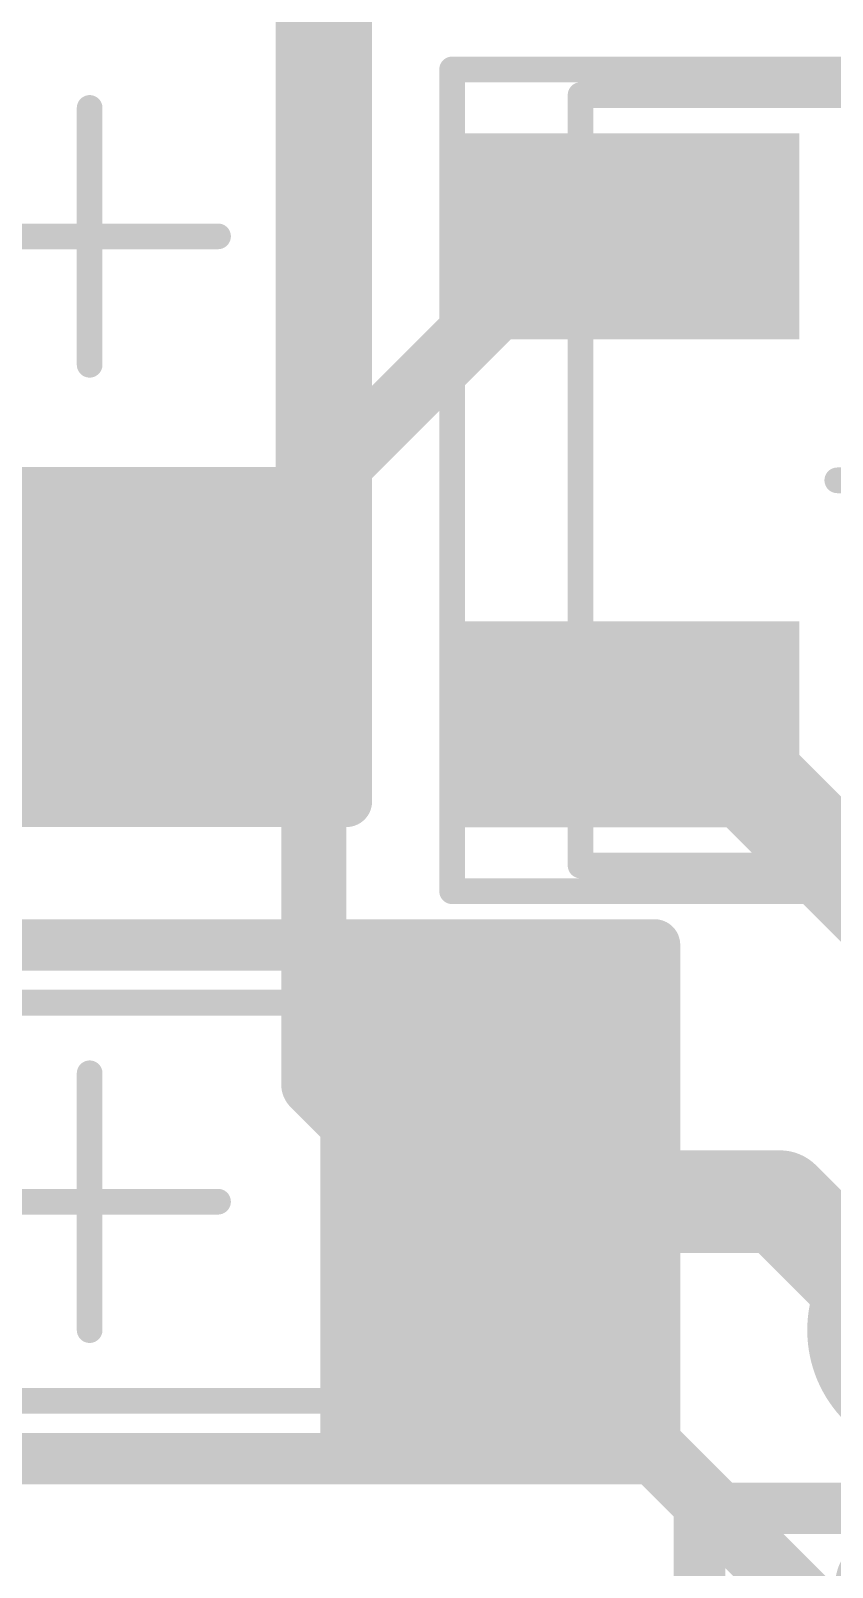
# Model space of a CAD drawing. Header units: inches. Extents: x 0 to 220, y 0 to 115.
# Drawn here: x 125.27 to 128.39, y 51.58 to 57.56 of the extents above; entities that cross this region are included whole.
import ezdxf

# ---------------------------------------------------------------- set-up
doc = ezdxf.new("R2010")
doc.units = ezdxf.units.IN
for name, color, linetype in [('Bottom Layer- Bottom', 5, 'Continuous'), ('Bottom Solder- Bot Mask', 6, 'Continuous'), ('Mechanical 1- Top Assy', 6, 'Continuous'), ('Mechanical 13', 56, 'Continuous'), ('Mechanical 15', 56, 'Continuous'), ('Top 3D Body', 56, 'Continuous'), ('Top Assembly', 56, 'Continuous'), ('Top Component Center', 56, 'Continuous'), ('Top Courtyard', 56, 'Continuous'), ('Top Layer- Top', 1, 'Continuous'), ('Top Overlay- Top Silk', 2, 'Continuous'), ('Top Paste- Top Paste', 8, 'Continuous'), ('Top Solder- Top Mask', 216, 'Continuous')]:
    doc.layers.add(name, color=color, linetype=linetype)

# ---------------------------------------------------------------- blocks, each defined once
blk = doc.blocks.new('CAP__1206_22')
at = {"layer": 'Top Layer- Top'}
for points in [[(-1.99999727, -0.8000022099999999), (-1.99999727, 0.79999713), (-0.99999673, 0.79999713), (-0.99999673, -0.8000022099999999)], [(0.99999673, -0.79999713), (0.99999673, 0.8000022099999999), (1.99999727, 0.8000022099999999), (1.99999727, -0.79999713)]]:
    blk.add_hatch(color=7, dxfattribs=at).paths.add_polyline_path(points)
at = {"layer": 'Top Paste- Top Paste'}
for points in [[(-1.99999727, -0.8000022099999999), (-1.99999727, 0.79999713), (-0.99999673, 0.79999713), (-0.99999673, -0.8000022099999999)], [(0.99999673, -0.79999713), (0.99999673, 0.8000022099999999), (1.99999727, 0.8000022099999999), (1.99999727, -0.79999713)]]:
    blk.add_hatch(color=7, dxfattribs=at).paths.add_polyline_path(points)
at = {"layer": 'Top Solder- Top Mask'}
for points in [[(-2.10159727, -0.9016022099999998), (-2.10159727, 0.9015971299999999), (-0.8983967299999999, 0.9015971299999999), (-0.8983967299999999, -0.9016022099999998)], [(0.8983967299999999, -0.9015971299999999), (0.8983967299999999, 0.9016022099999998), (2.10159727, 0.9016022099999998), (2.10159727, -0.9015971299999999)]]:
    blk.add_hatch(color=7, dxfattribs=at).paths.add_polyline_path(points)
at = {"layer": 'Mechanical 13'}
for points in [[(-1.59999934, 0.77499972, 0.0999998, 0.0999998, 0), (-1.60000442, -0.77499972, 0.0999998, 0.0999998, 0)], [(1.60000188, 0.77499718, 0.0999998, 0.0999998, 0), (-1.59999934, 0.77499972, 0.0999998, 0.0999998, 0)], [(1.60000188, 0.77499718, 0.0999998, 0.0999998, 0), (1.5999968, -0.77499972, 0.0999998, 0.0999998, 0)], [(1.5999968, -0.77499972, 0.0999998, 0.0999998, 0), (-1.60000442, -0.77499972, 0.0999998, 0.0999998, 0)]]:
    blk.add_lwpolyline(points, format="xyseb", dxfattribs=at)
for points in [[(-1.62499802, 0.77499972, 0.0499999, 0.0499999, 1), (-1.57500066, 0.77499972, 0.0499999, 0.0499999, 1)], [(-1.62499802, 0.77499972, 0.0499999, 0.0499999, 1), (-1.57500066, 0.77499972, 0.0499999, 0.0499999, 1)], [(1.5750032, 0.77499718, 0.0499999, 0.0499999, 1), (1.62500056, 0.77499718, 0.0499999, 0.0499999, 1)], [(1.5750032, 0.77499718, 0.0499999, 0.0499999, 1), (1.62500056, 0.77499718, 0.0499999, 0.0499999, 1)], [(-1.6250031, -0.77499972, 0.0499999, 0.0499999, 1), (-1.57500574, -0.77499972, 0.0499999, 0.0499999, 1)], [(-1.6250031, -0.77499972, 0.0499999, 0.0499999, 1), (-1.57500574, -0.77499972, 0.0499999, 0.0499999, 1)], [(1.57499812, -0.77499972, 0.0499999, 0.0499999, 1), (1.62499548, -0.77499972, 0.0499999, 0.0499999, 1)], [(1.57499812, -0.77499972, 0.0499999, 0.0499999, 1), (1.62499548, -0.77499972, 0.0499999, 0.0499999, 1)]]:
    blk.add_lwpolyline(points, format="xyseb", close=True, dxfattribs=at)
at = {"layer": 'Mechanical 15'}
for points in [[(-2.19999814, 1.00000054, 0.0999998, 0.0999998, 0), (-2.20000068, -1.00000054, 0.0999998, 0.0999998, 0)], [(2.20000068, 1.00000054, 0.0999998, 0.0999998, 0), (-2.19999814, 1.00000054, 0.0999998, 0.0999998, 0)], [(2.20000068, 1.00000054, 0.0999998, 0.0999998, 0), (2.19999814, -1.00000054, 0.0999998, 0.0999998, 0)], [(2.54e-06, -0.499999, 0.0999998, 0.0999998, 0), (0, 0.49999646, 0.0999998, 0.0999998, 0)], [(0.499999, 2.54e-06, 0.0999998, 0.0999998, 0), (-0.49999646, 0, 0.0999998, 0.0999998, 0)], [(2.19999814, -1.00000054, 0.0999998, 0.0999998, 0), (-2.20000068, -1.00000054, 0.0999998, 0.0999998, 0)]]:
    blk.add_lwpolyline(points, format="xyseb", dxfattribs=at)
for points in [[(-2.22499682, 1.00000054, 0.0499999, 0.0499999, 1), (-2.17499946, 1.00000054, 0.0499999, 0.0499999, 1)], [(-2.22499682, 1.00000054, 0.0499999, 0.0499999, 1), (-2.17499946, 1.00000054, 0.0499999, 0.0499999, 1)], [(2.175002, 1.00000054, 0.0499999, 0.0499999, 1), (2.22499936, 1.00000054, 0.0499999, 0.0499999, 1)], [(2.175002, 1.00000054, 0.0499999, 0.0499999, 1), (2.22499936, 1.00000054, 0.0499999, 0.0499999, 1)], [(-0.02499868, 0.49999646, 0.0499999, 0.0499999, 1), (0.02499868, 0.49999646, 0.0499999, 0.0499999, 1)], [(-0.5249951399999999, 0, 0.0499999, 0.0499999, 1), (-0.47499778, 0, 0.0499999, 0.0499999, 1)], [(0.47500032, 2.54e-06, 0.0499999, 0.0499999, 1), (0.5249976799999999, 2.54e-06, 0.0499999, 0.0499999, 1)], [(-0.02499614, -0.499999, 0.0499999, 0.0499999, 1), (0.02500122, -0.499999, 0.0499999, 0.0499999, 1)], [(-2.22499936, -1.00000054, 0.0499999, 0.0499999, 1), (-2.175002, -1.00000054, 0.0499999, 0.0499999, 1)], [(-2.22499936, -1.00000054, 0.0499999, 0.0499999, 1), (-2.175002, -1.00000054, 0.0499999, 0.0499999, 1)], [(2.17499946, -1.00000054, 0.0499999, 0.0499999, 1), (2.22499682, -1.00000054, 0.0499999, 0.0499999, 1)], [(2.17499946, -1.00000054, 0.0499999, 0.0499999, 1), (2.22499682, -1.00000054, 0.0499999, 0.0499999, 1)]]:
    blk.add_lwpolyline(points, format="xyseb", close=True, dxfattribs=at)
at = {"layer": 'Top Overlay- Top Silk'}
for points in [[(-2.19999814, 1.00000054, 0.1999996, 0.1999996, 0), (-2.20000068, -1.00000054, 0.1999996, 0.1999996, 0)], [(2.20000068, 1.00000054, 0.1999996, 0.1999996, 0), (-2.19999814, 1.00000054, 0.1999996, 0.1999996, 0)], [(2.20000068, 1.00000054, 0.1999996, 0.1999996, 0), (2.19999814, -1.00000054, 0.1999996, 0.1999996, 0)], [(2.19999814, -1.00000054, 0.1999996, 0.1999996, 0), (-2.20000068, -1.00000054, 0.1999996, 0.1999996, 0)]]:
    blk.add_lwpolyline(points, format="xyseb", dxfattribs=at)
for points in [[(-2.24999804, 1.00000054, 0.0999998, 0.0999998, 1), (-2.14999824, 1.00000054, 0.0999998, 0.0999998, 1)], [(-2.24999804, 1.00000054, 0.0999998, 0.0999998, 1), (-2.14999824, 1.00000054, 0.0999998, 0.0999998, 1)], [(2.15000078, 1.00000054, 0.0999998, 0.0999998, 1), (2.25000058, 1.00000054, 0.0999998, 0.0999998, 1)], [(2.15000078, 1.00000054, 0.0999998, 0.0999998, 1), (2.25000058, 1.00000054, 0.0999998, 0.0999998, 1)], [(-2.25000058, -1.00000054, 0.0999998, 0.0999998, 1), (-2.15000078, -1.00000054, 0.0999998, 0.0999998, 1)], [(-2.25000058, -1.00000054, 0.0999998, 0.0999998, 1), (-2.15000078, -1.00000054, 0.0999998, 0.0999998, 1)], [(2.14999824, -1.00000054, 0.0999998, 0.0999998, 1), (2.24999804, -1.00000054, 0.0999998, 0.0999998, 1)], [(2.14999824, -1.00000054, 0.0999998, 0.0999998, 1), (2.24999804, -1.00000054, 0.0999998, 0.0999998, 1)]]:
    blk.add_lwpolyline(points, format="xyseb", close=True, dxfattribs=at)
blk = doc.blocks.new('SOT_23_5_54')
at = {"layer": 'Mechanical 1- Top Assy'}
h = blk.add_hatch(color=7, dxfattribs=at)
edge = h.paths.add_edge_path()
edge.add_arc((-1.0999978, 1.0999978), 0.2499995, 0, 360)
at = {"layer": 'Top Layer- Top'}
for points in [[(-1.84999503, 0.6499910799999999), (-1.84999503, 1.24998988), (-0.74999469, 1.24998988), (-0.74999469, 0.6499910799999999)], [(0.74998961, 0.6499910799999999), (0.74998961, 1.24998988), (1.84998995, 1.24998988), (1.84998995, 0.6499910799999999)], [(-1.85000519, -0.30000956), (-1.85000519, 0.29998924), (-0.75000485, 0.29998924), (-0.75000485, -0.30000956)], [(-1.85000519, -1.25000258), (-1.85000519, -0.65000378), (-0.75000485, -0.65000378), (-0.75000485, -1.25000258)], [(0.74999469, -1.2499975), (0.74999469, -0.6499986999999999), (1.84999503, -0.6499986999999999), (1.84999503, -1.2499975)]]:
    blk.add_hatch(color=7, dxfattribs=at).paths.add_polyline_path(points)
at = {"layer": 'Top Paste- Top Paste'}
for points in [[(-1.84999503, 0.6499910799999999), (-1.84999503, 1.24998988), (-0.74999469, 1.24998988), (-0.74999469, 0.6499910799999999)], [(0.74998961, 0.6499910799999999), (0.74998961, 1.24998988), (1.84998995, 1.24998988), (1.84998995, 0.6499910799999999)], [(-1.85000519, -0.30000956), (-1.85000519, 0.29998924), (-0.75000485, 0.29998924), (-0.75000485, -0.30000956)], [(-1.85000519, -1.25000258), (-1.85000519, -0.65000378), (-0.75000485, -0.65000378), (-0.75000485, -1.25000258)], [(0.74999469, -1.2499975), (0.74999469, -0.6499986999999999), (1.84999503, -0.6499986999999999), (1.84999503, -1.2499975)]]:
    blk.add_hatch(color=7, dxfattribs=at).paths.add_polyline_path(points)
at = {"layer": 'Top Solder- Top Mask'}
for points in [[(-1.95159503, 0.54839108), (-1.95159503, 1.35158988), (-0.6483946899999999, 1.35158988), (-0.6483946899999999, 0.5483910799999999)], [(0.64838961, 0.54839108), (0.64838961, 1.35158988), (1.95158995, 1.35158988), (1.95158995, 0.5483910799999999)], [(-1.95160519, -0.4016095599999999), (-1.95160519, 0.4015892400000001), (-0.6484048499999999, 0.4015892399999999), (-0.6484048499999999, -0.40160956)], [(-1.95160519, -1.35160258), (-1.95160519, -0.5484037799999999), (-0.6484048499999999, -0.5484037800000001), (-0.6484048499999999, -1.35160258)], [(0.6483946899999999, -1.3515975), (0.6483946899999999, -0.5483986999999999), (1.95159503, -0.5483987), (1.95159503, -1.3515975)]]:
    blk.add_hatch(color=7, dxfattribs=at).paths.add_polyline_path(points)
at = {"layer": 'Mechanical 1- Top Assy'}
for points in [[(1.49977856, 1.49977348, 0.0999998, 0.0999998, 0), (-1.50027894, 1.49977094, 0.0999998, 0.0999998, 0)], [(-1.5002764, -1.50026878, 0.0999998, 0.0999998, 0), (-1.50027894, 1.49977094, 0.0999998, 0.0999998, 0)], [(1.49978618, -1.50026624, 0.0999998, 0.0999998, 0), (1.49977856, 1.49977348, 0.0999998, 0.0999998, 0)], [(1.49978618, -1.50026624, 0.0999998, 0.0999998, 0), (-1.5002764, -1.50026878, 0.0999998, 0.0999998, 0)]]:
    blk.add_lwpolyline(points, format="xyseb", dxfattribs=at)
for points in [[(-1.52527762, 1.49977094, 0.0499999, 0.0499999, 1), (-1.47528026, 1.49977094, 0.0499999, 0.0499999, 1)], [(-1.52527762, 1.49977094, 0.0499999, 0.0499999, 1), (-1.47528026, 1.49977094, 0.0499999, 0.0499999, 1)], [(1.47477988, 1.49977348, 0.0499999, 0.0499999, 1), (1.52477724, 1.49977348, 0.0499999, 0.0499999, 1)], [(1.47477988, 1.49977348, 0.0499999, 0.0499999, 1), (1.52477724, 1.49977348, 0.0499999, 0.0499999, 1)], [(-1.52527508, -1.50026878, 0.0499999, 0.0499999, 1), (-1.47527772, -1.50026878, 0.0499999, 0.0499999, 1)], [(-1.52527508, -1.50026878, 0.0499999, 0.0499999, 1), (-1.47527772, -1.50026878, 0.0499999, 0.0499999, 1)], [(1.4747875, -1.50026624, 0.0499999, 0.0499999, 1), (1.52478486, -1.50026624, 0.0499999, 0.0499999, 1)], [(1.4747875, -1.50026624, 0.0499999, 0.0499999, 1), (1.52478486, -1.50026624, 0.0499999, 0.0499999, 1)]]:
    blk.add_lwpolyline(points, format="xyseb", close=True, dxfattribs=at)
at = {"layer": 'Mechanical 15'}
for points in [[(1.99999092, 1.59999426, 0.0999998, 0.0999998, 0), (-2.00000616, 1.59999426, 0.0999998, 0.0999998, 0)], [(-1.99999854, -1.60001204, 0.0999998, 0.0999998, 0), (-2.00000616, 1.59999426, 0.0999998, 0.0999998, 0)], [(1.99999346, -1.60000188, 0.0999998, 0.0999998, 0), (1.99999092, 1.59999426, 0.0999998, 0.0999998, 0)], [(-2.54e-06, 0.49999646, 0.0999998, 0.0999998, 0), (-2.54e-06, -0.50000916, 0.0999998, 0.0999998, 0)], [(0.50000408, -1.016e-05, 0.0999998, 0.0999998, 0), (-0.4999939199999999, 1.016e-05, 0.0999998, 0.0999998, 0)], [(1.99999346, -1.60000188, 0.0999998, 0.0999998, 0), (-1.99999854, -1.60001204, 0.0999998, 0.0999998, 0)]]:
    blk.add_lwpolyline(points, format="xyseb", dxfattribs=at)
for points in [[(-2.02500484, 1.59999426, 0.0499999, 0.0499999, 1), (-1.97500748, 1.59999426, 0.0499999, 0.0499999, 1)], [(-2.02500484, 1.59999426, 0.0499999, 0.0499999, 1), (-1.97500748, 1.59999426, 0.0499999, 0.0499999, 1)], [(1.97499224, 1.59999426, 0.0499999, 0.0499999, 1), (2.0249896, 1.59999426, 0.0499999, 0.0499999, 1)], [(1.97499224, 1.59999426, 0.0499999, 0.0499999, 1), (2.0249896, 1.59999426, 0.0499999, 0.0499999, 1)], [(-0.02500122, 0.49999646, 0.0499999, 0.0499999, 1), (0.02499614, 0.49999646, 0.0499999, 0.0499999, 1)], [(-0.5249925999999999, 1.016e-05, 0.0499999, 0.0499999, 1), (-0.47499524, 1.016e-05, 0.0499999, 0.0499999, 1)], [(0.4750054, -1.016e-05, 0.0499999, 0.0499999, 1), (0.52500276, -1.016e-05, 0.0499999, 0.0499999, 1)], [(-0.02500122, -0.50000916, 0.0499999, 0.0499999, 1), (0.02499614, -0.50000916, 0.0499999, 0.0499999, 1)], [(-2.02499722, -1.60001204, 0.0499999, 0.0499999, 1), (-1.97499986, -1.60001204, 0.0499999, 0.0499999, 1)], [(-2.02499722, -1.60001204, 0.0499999, 0.0499999, 1), (-1.97499986, -1.60001204, 0.0499999, 0.0499999, 1)], [(1.97499478, -1.60000188, 0.0499999, 0.0499999, 1), (2.02499214, -1.60000188, 0.0499999, 0.0499999, 1)], [(1.97499478, -1.60000188, 0.0499999, 0.0499999, 1), (2.02499214, -1.60000188, 0.0499999, 0.0499999, 1)]]:
    blk.add_lwpolyline(points, format="xyseb", close=True, dxfattribs=at)
at = {"layer": 'Top Overlay- Top Silk'}
for points in [[(-0.6000038799999999, 1.60000696, 0.1999996, 0.1999996, 0), (-1.8999962, 1.59999172, 0.1999996, 0.1999996, 0)], [(-0.25000204, 1.3999972, 0.1999996, 0.1999996, 0), (-0.25000458, -1.39999466, 0.1999996, 0.1999996, 0)], [(0.24998934, 1.39999974, 0.1999996, 0.1999996, 0), (-0.25000204, 1.3999972, 0.1999996, 0.1999996, 0)], [(0.24999188, -1.40001498, 0.1999996, 0.1999996, 0), (0.24998934, 1.39999974, 0.1999996, 0.1999996, 0)], [(0.24999188, -1.40001498, 0.1999996, 0.1999996, 0), (-0.25000458, -1.39999466, 0.1999996, 0.1999996, 0)]]:
    blk.add_lwpolyline(points, format="xyseb", dxfattribs=at)
for points in [[(-1.9499961, 1.59999172, 0.0999998, 0.0999998, 1), (-1.8499963, 1.59999172, 0.0999998, 0.0999998, 1)], [(-0.65000378, 1.60000696, 0.0999998, 0.0999998, 1), (-0.5500039800000001, 1.60000696, 0.0999998, 0.0999998, 1)], [(-0.30000194, 1.3999972, 0.0999998, 0.0999998, 1), (-0.20000214, 1.3999972, 0.0999998, 0.0999998, 1)], [(-0.30000194, 1.3999972, 0.0999998, 0.0999998, 1), (-0.20000214, 1.3999972, 0.0999998, 0.0999998, 1)], [(0.19998944, 1.39999974, 0.0999998, 0.0999998, 1), (0.29998924, 1.39999974, 0.0999998, 0.0999998, 1)], [(0.19998944, 1.39999974, 0.0999998, 0.0999998, 1), (0.29998924, 1.39999974, 0.0999998, 0.0999998, 1)], [(-0.30000448, -1.39999466, 0.0999998, 0.0999998, 1), (-0.20000468, -1.39999466, 0.0999998, 0.0999998, 1)], [(-0.30000448, -1.39999466, 0.0999998, 0.0999998, 1), (-0.20000468, -1.39999466, 0.0999998, 0.0999998, 1)], [(0.19999198, -1.40001498, 0.0999998, 0.0999998, 1), (0.29999178, -1.40001498, 0.0999998, 0.0999998, 1)], [(0.19999198, -1.40001498, 0.0999998, 0.0999998, 1), (0.29999178, -1.40001498, 0.0999998, 0.0999998, 1)]]:
    blk.add_lwpolyline(points, format="xyseb", close=True, dxfattribs=at)
blk = doc.blocks.new('1206_59')
at = {"layer": 'Top Layer- Top'}
for points in [[(-1.99999473, -0.79999459), (-1.99999473, 0.80000475), (-0.9999941899999999, 0.80000475), (-0.9999941899999999, -0.79999459)], [(0.99997895, -0.7999996699999999), (0.99997895, 0.7999996699999999), (1.99997949, 0.7999996699999999), (1.99997949, -0.7999996699999999)]]:
    blk.add_hatch(color=7, dxfattribs=at).paths.add_polyline_path(points)
at = {"layer": 'Top Paste- Top Paste'}
for points in [[(-1.99999473, -0.79999459), (-1.99999473, 0.80000475), (-0.9999941899999999, 0.80000475), (-0.9999941899999999, -0.79999459)], [(0.99997895, -0.7999996699999999), (0.99997895, 0.7999996699999999), (1.99997949, 0.7999996699999999), (1.99997949, -0.7999996699999999)]]:
    blk.add_hatch(color=7, dxfattribs=at).paths.add_polyline_path(points)
at = {"layer": 'Top Solder- Top Mask'}
for points in [[(-2.10159473, -0.90159459), (-2.10159473, 0.90160475), (-0.89839419, 0.90160475), (-0.89839419, -0.90159459)], [(0.8983789499999999, -0.90159967), (0.8983789499999999, 0.90159967), (2.10157949, 0.90159967), (2.10157949, -0.90159967)]]:
    blk.add_hatch(color=7, dxfattribs=at).paths.add_polyline_path(points)
at = {"layer": 'Mechanical 13'}
for points in [[(-1.59998918, 0.77499718, 0.0999998, 0.0999998, 0), (-1.60001204, -0.77498448, 0.0999998, 0.0999998, 0)], [(-1.59998918, 0.77499718, 0.0999998, 0.0999998, 0), (1.59999172, 0.77498702, 0.0999998, 0.0999998, 0)], [(1.59999172, 0.77498702, 0.0999998, 0.0999998, 0), (1.59997902, -0.7750124199999999, 0.0999998, 0.0999998, 0)], [(-1.60001204, -0.77498448, 0.0999998, 0.0999998, 0), (1.59997902, -0.7750124199999999, 0.0999998, 0.0999998, 0)]]:
    blk.add_lwpolyline(points, format="xyseb", dxfattribs=at)
for points in [[(-1.62498786, 0.77499718, 0.0499999, 0.0499999, 1), (-1.5749905, 0.77499718, 0.0499999, 0.0499999, 1)], [(-1.62498786, 0.77499718, 0.0499999, 0.0499999, 1), (-1.5749905, 0.77499718, 0.0499999, 0.0499999, 1)], [(1.57499304, 0.77498702, 0.0499999, 0.0499999, 1), (1.6249904, 0.77498702, 0.0499999, 0.0499999, 1)], [(1.57499304, 0.77498702, 0.0499999, 0.0499999, 1), (1.6249904, 0.77498702, 0.0499999, 0.0499999, 1)], [(-1.62501072, -0.77498448, 0.0499999, 0.0499999, 1), (-1.57501336, -0.77498448, 0.0499999, 0.0499999, 1)], [(-1.62501072, -0.77498448, 0.0499999, 0.0499999, 1), (-1.57501336, -0.77498448, 0.0499999, 0.0499999, 1)], [(1.57498034, -0.7750124199999999, 0.0499999, 0.0499999, 1), (1.6249777, -0.7750124199999999, 0.0499999, 0.0499999, 1)], [(1.57498034, -0.7750124199999999, 0.0499999, 0.0499999, 1), (1.6249777, -0.7750124199999999, 0.0499999, 0.0499999, 1)]]:
    blk.add_lwpolyline(points, format="xyseb", close=True, dxfattribs=at)
at = {"layer": 'Mechanical 15'}
for points in [[(-2.20000576, 0.99999038, 0.0999998, 0.0999998, 0), (-2.20001084, -1.00000562, 0.0999998, 0.0999998, 0)], [(2.19998798, 1.00000054, 0.0999998, 0.0999998, 0), (-2.20000576, 0.99999038, 0.0999998, 0.0999998, 0)], [(2.19998798, 1.00000054, 0.0999998, 0.0999998, 0), (2.19999814, -1.00000308, 0.0999998, 0.0999998, 0)], [(-5.08e-06, 0.50000916, 0.0999998, 0.0999998, 0), (-1.524e-05, -0.499999, 0.0999998, 0.0999998, 0)], [(-0.50000916, -5.08e-06, 0.0999998, 0.0999998, 0), (0.4999939199999999, -5.08e-06, 0.0999998, 0.0999998, 0)], [(2.19999814, -1.00000308, 0.0999998, 0.0999998, 0), (-2.20001084, -1.00000562, 0.0999998, 0.0999998, 0)]]:
    blk.add_lwpolyline(points, format="xyseb", dxfattribs=at)
for points in [[(-2.22500444, 0.99999038, 0.0499999, 0.0499999, 1), (-2.17500708, 0.99999038, 0.0499999, 0.0499999, 1)], [(-2.22500444, 0.99999038, 0.0499999, 0.0499999, 1), (-2.17500708, 0.99999038, 0.0499999, 0.0499999, 1)], [(2.1749893, 1.00000054, 0.0499999, 0.0499999, 1), (2.22498666, 1.00000054, 0.0499999, 0.0499999, 1)], [(2.1749893, 1.00000054, 0.0499999, 0.0499999, 1), (2.22498666, 1.00000054, 0.0499999, 0.0499999, 1)], [(-0.02500376, 0.50000916, 0.0499999, 0.0499999, 1), (0.0249936, 0.50000916, 0.0499999, 0.0499999, 1)], [(-0.52500784, -5.08e-06, 0.0499999, 0.0499999, 1), (-0.47501048, -5.08e-06, 0.0499999, 0.0499999, 1)], [(0.47499524, -5.08e-06, 0.0499999, 0.0499999, 1), (0.5249925999999999, -5.08e-06, 0.0499999, 0.0499999, 1)], [(-0.02501392, -0.499999, 0.0499999, 0.0499999, 1), (0.02498344, -0.499999, 0.0499999, 0.0499999, 1)], [(-2.22500952, -1.00000562, 0.0499999, 0.0499999, 1), (-2.17501216, -1.00000562, 0.0499999, 0.0499999, 1)], [(-2.22500952, -1.00000562, 0.0499999, 0.0499999, 1), (-2.17501216, -1.00000562, 0.0499999, 0.0499999, 1)], [(2.17499946, -1.00000308, 0.0499999, 0.0499999, 1), (2.22499682, -1.00000308, 0.0499999, 0.0499999, 1)], [(2.17499946, -1.00000308, 0.0499999, 0.0499999, 1), (2.22499682, -1.00000308, 0.0499999, 0.0499999, 1)]]:
    blk.add_lwpolyline(points, format="xyseb", close=True, dxfattribs=at)
at = {"layer": 'Top Overlay- Top Silk'}
for points in [[(-2.20000576, 0.99999038, 0.1999996, 0.1999996, 0), (-2.20001084, -1.00000562, 0.1999996, 0.1999996, 0)], [(2.19998798, 1.00000054, 0.1999996, 0.1999996, 0), (-2.20000576, 0.99999038, 0.1999996, 0.1999996, 0)], [(2.19998798, 1.00000054, 0.1999996, 0.1999996, 0), (2.19999814, -1.00000308, 0.1999996, 0.1999996, 0)], [(2.19999814, -1.00000308, 0.1999996, 0.1999996, 0), (-2.20001084, -1.00000562, 0.1999996, 0.1999996, 0)]]:
    blk.add_lwpolyline(points, format="xyseb", dxfattribs=at)
for points in [[(-2.25000566, 0.99999038, 0.0999998, 0.0999998, 1), (-2.15000586, 0.99999038, 0.0999998, 0.0999998, 1)], [(-2.25000566, 0.99999038, 0.0999998, 0.0999998, 1), (-2.15000586, 0.99999038, 0.0999998, 0.0999998, 1)], [(2.14998808, 1.00000054, 0.0999998, 0.0999998, 1), (2.24998788, 1.00000054, 0.0999998, 0.0999998, 1)], [(2.14998808, 1.00000054, 0.0999998, 0.0999998, 1), (2.24998788, 1.00000054, 0.0999998, 0.0999998, 1)], [(-2.25001074, -1.00000562, 0.0999998, 0.0999998, 1), (-2.15001094, -1.00000562, 0.0999998, 0.0999998, 1)], [(-2.25001074, -1.00000562, 0.0999998, 0.0999998, 1), (-2.15001094, -1.00000562, 0.0999998, 0.0999998, 1)], [(2.14999824, -1.00000308, 0.0999998, 0.0999998, 1), (2.24999804, -1.00000308, 0.0999998, 0.0999998, 1)], [(2.14999824, -1.00000308, 0.0999998, 0.0999998, 1), (2.24999804, -1.00000308, 0.0999998, 0.0999998, 1)]]:
    blk.add_lwpolyline(points, format="xyseb", close=True, dxfattribs=at)
blk = doc.blocks.new('SOD_323F_80')
at = {"layer": 'Top Layer- Top'}
blk.add_hatch(color=7, dxfattribs=at).paths.add_polyline_path([(-1.50311739, 0.19624675), (-0.4974780499999999, 0.19624675), (-0.4974780499999999, -0.19622643), (-1.50311739, -0.19622643)])
h = blk.add_hatch(color=7, dxfattribs=at)
edge = h.paths.add_edge_path()
edge.add_arc((0.6937032099999999, 1.143000000007392e-05), 0.1962353199999999, 90, 180)
edge.add_line((0.49746789, 1.143e-05), (0.49746789, 8.890000000037254e-06))
edge.add_arc((0.6937032099999999, 8.889999999926076e-06), 0.1962353199999999, 180, 270)
edge.add_line((0.6937032099999999, -0.19622643), (1.30687191, -0.19622643))
edge.add_arc((1.30687191, 8.889999999926076e-06), 0.1962353199999999, 270, 360)
edge.add_line((1.50310723, 8.89e-06), (1.50310723, 1.143000000002586e-05))
edge.add_arc((1.30687191, 1.143000000007392e-05), 0.1962353199999999, 1.403349049747445e-14, 90.00000000000001)
edge.add_line((1.30687191, 0.19624675), (0.6937032099999999, 0.19624675))
at = {"layer": 'Top Paste- Top Paste'}
blk.add_hatch(color=7, dxfattribs=at).paths.add_polyline_path([(-1.50311739, 0.19624675), (-0.4974780499999999, 0.19624675), (-0.4974780499999999, -0.19622643), (-1.50311739, -0.19622643)])
h = blk.add_hatch(color=7, dxfattribs=at)
edge = h.paths.add_edge_path()
edge.add_arc((0.6937032099999999, 1.143000000007392e-05), 0.1962353199999999, 90, 180)
edge.add_line((0.49746789, 1.143e-05), (0.49746789, 8.890000000037254e-06))
edge.add_arc((0.6937032099999999, 8.889999999926076e-06), 0.1962353199999999, 180, 270)
edge.add_line((0.6937032099999999, -0.19622643), (1.30687191, -0.19622643))
edge.add_arc((1.30687191, 8.889999999926076e-06), 0.1962353199999999, 270, 360)
edge.add_line((1.50310723, 8.89e-06), (1.50310723, 1.143000000002586e-05))
edge.add_arc((1.30687191, 1.143000000007392e-05), 0.1962353199999999, 1.403349049747445e-14, 90.00000000000001)
edge.add_line((1.30687191, 0.19624675), (0.6937032099999999, 0.19624675))
at = {"layer": 'Top Solder- Top Mask'}
blk.add_hatch(color=7, dxfattribs=at).paths.add_polyline_path([(-1.50311739, 0.19624675), (-0.4974780499999999, 0.19624675), (-0.4974780499999999, -0.19622643), (-1.50311739, -0.19622643)])
h = blk.add_hatch(color=7, dxfattribs=at)
edge = h.paths.add_edge_path()
edge.add_arc((0.6937032099999999, 1.143000000007392e-05), 0.1962353199999999, 90, 180)
edge.add_line((0.49746789, 1.143e-05), (0.49746789, 8.890000000037254e-06))
edge.add_arc((0.6937032099999999, 8.889999999926076e-06), 0.1962353199999999, 180, 270)
edge.add_line((0.6937032099999999, -0.19622643), (1.30687191, -0.19622643))
edge.add_arc((1.30687191, 8.889999999926076e-06), 0.1962353199999999, 270, 360)
edge.add_line((1.50310723, 8.89e-06), (1.50310723, 1.143000000002586e-05))
edge.add_arc((1.30687191, 1.143000000007392e-05), 0.1962353199999999, 1.403349049747445e-14, 90.00000000000001)
edge.add_line((1.30687191, 0.19624675), (0.6937032099999999, 0.19624675))
at = {"layer": 'Top 3D Body'}
for points in [[(0.8499906799999999, 0.62500764, 0.1999996, 0.1999996, 0), (-0.8500008399999999, 0.6249924, 0.1999996, 0.1999996, 0)], [(-0.8500008399999999, 0.6249924, 0.1999996, 0.1999996, 0), (-0.8499983, -0.6249924, 0.1999996, 0.1999996, 0)], [(0.8499906799999999, 0.62500764, 0.1999996, 0.1999996, 0), (0.8499830599999999, -0.6249771599999999, 0.1999996, 0.1999996, 0)], [(0.8499830599999999, -0.6249771599999999, 0.1999996, 0.1999996, 0), (-0.8499983, -0.6249924, 0.1999996, 0.1999996, 0)]]:
    blk.add_lwpolyline(points, format="xyseb", dxfattribs=at)
for points in [[(-0.90000074, 0.6249924, 0.0999998, 0.0999998, 1), (-0.8000009399999999, 0.6249924, 0.0999998, 0.0999998, 1)], [(-0.90000074, 0.6249924, 0.0999998, 0.0999998, 1), (-0.8000009399999999, 0.6249924, 0.0999998, 0.0999998, 1)], [(0.79999078, 0.62500764, 0.0999998, 0.0999998, 1), (0.8999905799999999, 0.62500764, 0.0999998, 0.0999998, 1)], [(0.79999078, 0.62500764, 0.0999998, 0.0999998, 1), (0.8999905799999999, 0.62500764, 0.0999998, 0.0999998, 1)], [(-0.8999982, -0.6249924, 0.0999998, 0.0999998, 1), (-0.7999984, -0.6249924, 0.0999998, 0.0999998, 1)], [(-0.8999982, -0.6249924, 0.0999998, 0.0999998, 1), (-0.7999984, -0.6249924, 0.0999998, 0.0999998, 1)], [(0.7999831599999999, -0.6249771599999999, 0.0999998, 0.0999998, 1), (0.89998296, -0.6249771599999999, 0.0999998, 0.0999998, 1)], [(0.7999831599999999, -0.6249771599999999, 0.0999998, 0.0999998, 1), (0.89998296, -0.6249771599999999, 0.0999998, 0.0999998, 1)]]:
    blk.add_lwpolyline(points, format="xyseb", close=True, dxfattribs=at)
at = {"layer": 'Top Assembly'}
for points in [[(-1.60311338, 0.7250201399999999, 0.1999996, 0.1999996, 0), (-1.603121, -0.72496934, 0.1999996, 0.1999996, 0)], [(-1.60311338, 0.7250201399999999, 0.1999996, 0.1999996, 0), (1.60309306, 0.72500998, 0.1999996, 0.1999996, 0)], [(1.60309306, 0.72500998, 0.1999996, 0.1999996, 0), (1.6030829, -0.7250125199999999, 0.1999996, 0.1999996, 0)], [(-1.603121, -0.72496934, 0.1999996, 0.1999996, 0), (1.6030829, -0.7250125199999999, 0.1999996, 0.1999996, 0)]]:
    blk.add_lwpolyline(points, format="xyseb", dxfattribs=at)
for points in [[(-1.65311328, 0.7250201399999999, 0.0999998, 0.0999998, 1), (-1.55311348, 0.7250201399999999, 0.0999998, 0.0999998, 1)], [(-1.65311328, 0.7250201399999999, 0.0999998, 0.0999998, 1), (-1.55311348, 0.7250201399999999, 0.0999998, 0.0999998, 1)], [(1.55309316, 0.72500998, 0.0999998, 0.0999998, 1), (1.65309296, 0.72500998, 0.0999998, 0.0999998, 1)], [(1.55309316, 0.72500998, 0.0999998, 0.0999998, 1), (1.65309296, 0.72500998, 0.0999998, 0.0999998, 1)], [(-1.6531209, -0.72496934, 0.0999998, 0.0999998, 1), (-1.5531211, -0.72496934, 0.0999998, 0.0999998, 1)], [(-1.6531209, -0.72496934, 0.0999998, 0.0999998, 1), (-1.5531211, -0.72496934, 0.0999998, 0.0999998, 1)], [(1.553083, -0.7250125199999999, 0.0999998, 0.0999998, 1), (1.6530828, -0.7250125199999999, 0.0999998, 0.0999998, 1)], [(1.553083, -0.7250125199999999, 0.0999998, 0.0999998, 1), (1.6530828, -0.7250125199999999, 0.0999998, 0.0999998, 1)]]:
    blk.add_lwpolyline(points, format="xyseb", close=True, dxfattribs=at)
at = {"layer": 'Top Component Center'}
for points in [[(2.54e-06, 0.50002694, 0.0999998, 0.0999998, 0), (-1.778e-05, -0.49999646, 0.0999998, 0.0999998, 0)], [(-0.5000167799999999, 1.778e-05, 0.0999998, 0.0999998, 0), (0.50000916, 1.524e-05, 0.0999998, 0.0999998, 0)]]:
    blk.add_lwpolyline(points, format="xyseb", dxfattribs=at)
for points in [[(-0.02499614, 0.50002694, 0.0499999, 0.0499999, 1), (0.02500122, 0.50002694, 0.0499999, 0.0499999, 1)], [(-0.52501546, 1.778e-05, 0.0499999, 0.0499999, 1), (-0.4750180999999999, 1.778e-05, 0.0499999, 0.0499999, 1)], [(0.47501048, 1.524e-05, 0.0499999, 0.0499999, 1), (0.52500784, 1.524e-05, 0.0499999, 0.0499999, 1)], [(-0.02501646, -0.49999646, 0.0499999, 0.0499999, 1), (0.0249809, -0.49999646, 0.0499999, 0.0499999, 1)]]:
    blk.add_lwpolyline(points, format="xyseb", close=True, dxfattribs=at)
at = {"layer": 'Top Courtyard'}
for points in [[(-1.60311338, 0.7250201399999999, 0.1999996, 0.1999996, 0), (1.60309306, 0.72500998, 0.1999996, 0.1999996, 0)], [(-1.60311338, 0.7250201399999999, 0.1999996, 0.1999996, 0), (-1.60309814, -0.7249794999999999, 0.1999996, 0.1999996, 0)], [(1.60309306, 0.72500998, 0.1999996, 0.1999996, 0), (1.6030829, -0.7250125199999999, 0.1999996, 0.1999996, 0)], [(-1.60309814, -0.7249794999999999, 0.1999996, 0.1999996, 0), (1.6030829, -0.7250125199999999, 0.1999996, 0.1999996, 0)]]:
    blk.add_lwpolyline(points, format="xyseb", dxfattribs=at)
for points in [[(-1.65311328, 0.7250201399999999, 0.0999998, 0.0999998, 1), (-1.55311348, 0.7250201399999999, 0.0999998, 0.0999998, 1)], [(-1.65311328, 0.7250201399999999, 0.0999998, 0.0999998, 1), (-1.55311348, 0.7250201399999999, 0.0999998, 0.0999998, 1)], [(1.55309316, 0.72500998, 0.0999998, 0.0999998, 1), (1.65309296, 0.72500998, 0.0999998, 0.0999998, 1)], [(1.55309316, 0.72500998, 0.0999998, 0.0999998, 1), (1.65309296, 0.72500998, 0.0999998, 0.0999998, 1)], [(-1.65309804, -0.7249794999999999, 0.0999998, 0.0999998, 1), (-1.55309824, -0.7249794999999999, 0.0999998, 0.0999998, 1)], [(-1.65309804, -0.7249794999999999, 0.0999998, 0.0999998, 1), (-1.55309824, -0.7249794999999999, 0.0999998, 0.0999998, 1)], [(1.553083, -0.7250125199999999, 0.0999998, 0.0999998, 1), (1.6530828, -0.7250125199999999, 0.0999998, 0.0999998, 1)], [(1.553083, -0.7250125199999999, 0.0999998, 0.0999998, 1), (1.6530828, -0.7250125199999999, 0.0999998, 0.0999998, 1)]]:
    blk.add_lwpolyline(points, format="xyseb", close=True, dxfattribs=at)
at = {"layer": 'Top Overlay- Top Silk'}
for points in [[(-1.21053606, 0.69623686, 0.2499995, 0.2499995, 1), (-1.4605381, 0.69623686, 0.2499995, 0.2499995, 1)], [(-1.52303734, 0.69623686, 0.12499848, 0.12499848, 1), (-1.39803886, 0.69623686, 0.12499848, 0.12499848, 1)], [(-1.2730353, 0.69623686, 0.12499848, 0.12499848, 1), (-1.14803682, 0.69623686, 0.12499848, 0.12499848, 1)], [(-0.9000083599999998, 0.6499936199999999, 0.0999998, 0.0999998, 1), (-0.80000856, 0.6499936199999999, 0.0999998, 0.0999998, 1)], [(-0.9000083599999998, 0.6499936199999999, 0.0999998, 0.0999998, 1), (-0.80000856, 0.6499936199999999, 0.0999998, 0.0999998, 1)], [(0.7999857, 0.65001902, 0.0999998, 0.0999998, 1), (0.8999854999999999, 0.65001902, 0.0999998, 0.0999998, 1)], [(0.7999857, 0.65001902, 0.0999998, 0.0999998, 1), (0.8999854999999999, 0.65001902, 0.0999998, 0.0999998, 1)], [(-0.89998296, 0.58499502, 0.0999998, 0.0999998, 1), (-0.7999831599999999, 0.58499502, 0.0999998, 0.0999998, 1)], [(0.7999984, 0.58501788, 0.0999998, 0.0999998, 1), (0.8999982, 0.58501788, 0.0999998, 0.0999998, 1)], [(-0.90000582, -0.5849873999999999, 0.0999998, 0.0999998, 1), (-0.8000060199999999, -0.5849873999999999, 0.0999998, 0.0999998, 1)], [(0.7999984, -0.58501026, 0.0999998, 0.0999998, 1), (0.8999982, -0.58501026, 0.0999998, 0.0999998, 1)], [(-0.90000074, -0.6499961599999999, 0.0999998, 0.0999998, 1), (-0.8000009399999999, -0.6499961599999999, 0.0999998, 0.0999998, 1)], [(-0.90000074, -0.6499961599999999, 0.0999998, 0.0999998, 1), (-0.8000009399999999, -0.6499961599999999, 0.0999998, 0.0999998, 1)], [(0.7999984, -0.65000632, 0.0999998, 0.0999998, 1), (0.8999982, -0.65000632, 0.0999998, 0.0999998, 1)], [(0.7999984, -0.65000632, 0.0999998, 0.0999998, 1), (0.8999982, -0.65000632, 0.0999998, 0.0999998, 1)]]:
    blk.add_lwpolyline(points, format="xyseb", close=True, dxfattribs=at)
for points in [[(0.8499856, 0.65001902, 0.1999996, 0.1999996, 0), (-0.85000846, 0.6499936199999999, 0.1999996, 0.1999996, 0)], [(-0.85000846, 0.6499936199999999, 0.1999996, 0.1999996, 0), (-0.8499830599999999, 0.58499502, 0.1999996, 0.1999996, 0)], [(0.8499856, 0.65001902, 0.1999996, 0.1999996, 0), (0.8499983, 0.58501788, 0.1999996, 0.1999996, 0)], [(-0.85000592, -0.5849873999999999, 0.1999996, 0.1999996, 0), (-0.8500008399999999, -0.6499961599999999, 0.1999996, 0.1999996, 0)], [(0.8499983, -0.58501026, 0.1999996, 0.1999996, 0), (0.8499983, -0.65000632, 0.1999996, 0.1999996, 0)], [(-0.8500008399999999, -0.6499961599999999, 0.1999996, 0.1999996, 0), (0.8499983, -0.65000632, 0.1999996, 0.1999996, 0)]]:
    blk.add_lwpolyline(points, format="xyseb", dxfattribs=at)

msp = doc.modelspace()

# ---------------------------------------------------------------- hatches: boundary and pattern name
at = {"layer": 'Bottom Solder- Bot Mask'}
h = msp.add_hatch(color=7, dxfattribs=at)
edge = h.paths.add_edge_path()
edge.add_arc((128.79626006, 52.49999913999999), 0.5015992, 0, 360)
at = {"layer": 'Top Solder- Top Mask'}
h = msp.add_hatch(color=7, dxfattribs=at)
edge = h.paths.add_edge_path()
edge.add_arc((128.79626006, 52.49999913999999), 0.5015992, 0, 360)

# ---------------------------------------------------------------- linework, layer by layer
at = {"layer": 'Bottom Layer- Bottom'}
for points in [[(126.37299846, 53.45744452, 0.254, 0.254, 0), (126.37299846, 59.17260199999999, 0.254, 0.254, 0)], [(126.37299846, 53.45744452, 0.254, 0.254, 0), (127.1999996, 52.63044338, 0.254, 0.254, 0)], [(127.1999996, 52.52829474, 0.254, 0.254, 0), (127.1999996, 52.63044338, 0.254, 0.254, 0)], [(127.1999996, 52.52829474, 0.254, 0.254, 0), (129.0730083, 50.65528603999999, 0.254, 0.254, 0)]]:
    msp.add_lwpolyline(points, format="xyseb", dxfattribs=at)
for points in [[(126.30949846, 53.45744452, 0.127, 0.127, 1), (126.43649846, 53.45744452, 0.127, 0.127, 1)], [(126.30949846, 53.45744452, 0.127, 0.127, 1), (126.43649846, 53.45744452, 0.127, 0.127, 1)], [(127.1364996, 52.63044338, 0.127, 0.127, 1), (127.2634996, 52.63044338, 0.127, 0.127, 1)], [(127.1364996, 52.63044338, 0.127, 0.127, 1), (127.2634996, 52.63044338, 0.127, 0.127, 1)], [(127.1364996, 52.52829474, 0.127, 0.127, 1), (127.2634996, 52.52829474, 0.127, 0.127, 1)], [(127.1364996, 52.52829474, 0.127, 0.127, 1), (127.2634996, 52.52829474, 0.127, 0.127, 1)]]:
    msp.add_lwpolyline(points, format="xyseb", close=True, dxfattribs=at)
at = {"layer": 'Top Layer- Top'}
for points in [[(126.2346472, 55.63183945999999, 0.254, 0.254, 0), (127.36164012, 56.75883237999999, 0.254, 0.254, 0)], [(127.36164012, 56.75883237999999, 0.254, 0.254, 0), (127.61164216, 56.75883237999999, 0.254, 0.254, 0)], [(125.49999538, 55.25883792, 0.254, 0.254, 0), (125.87299692, 55.63183945999999, 0.254, 0.254, 0)], [(125.87299692, 55.63183945999999, 0.254, 0.254, 0), (126.2346472, 55.63183945999999, 0.254, 0.254, 0)], [(127.61164724, 54.8588438, 0.3999992, 0.3999992, 0), (127.86164928, 54.8588438, 0.3999992, 0.3999992, 0)], [(127.86164928, 54.8588438, 0.3999992, 0.3999992, 0), (128.72049186, 54.00000121999999, 0.3999992, 0.3999992, 0)], [(126.99999746, 53.00000322, 0.3999992, 0.3999992, 0), (127, 53.00000068, 0.3999992, 0.3999992, 0)], [(127, 53.00000068, 0.3999992, 0.3999992, 0), (128.18801642, 53.00000068, 0.3999992, 0.3999992, 0)], [(128.18801642, 53.00000068, 0.3999992, 0.3999992, 0), (128.68801796, 52.49999913999999, 0.3999992, 0.3999992, 0)]]:
    msp.add_lwpolyline(points, format="xyseb", dxfattribs=at)
for points in [[(127.29814012, 56.75883237999999, 0.127, 0.127, 1), (127.42514012, 56.75883237999999, 0.127, 0.127, 1)], [(127.29814012, 56.75883237999999, 0.127, 0.127, 1), (127.42514012, 56.75883237999999, 0.127, 0.127, 1)], [(127.54814216, 56.75883237999999, 0.127, 0.127, 1), (127.67514216, 56.75883237999999, 0.127, 0.127, 1)], [(125.80949692, 55.63183945999999, 0.127, 0.127, 1), (125.93649692, 55.63183945999999, 0.127, 0.127, 1)], [(125.80949692, 55.63183945999999, 0.127, 0.127, 1), (125.93649692, 55.63183945999999, 0.127, 0.127, 1)], [(126.1711472, 55.63183945999999, 0.127, 0.127, 1), (126.2981472, 55.63183945999999, 0.127, 0.127, 1)], [(126.1711472, 55.63183945999999, 0.127, 0.127, 1), (126.2981472, 55.63183945999999, 0.127, 0.127, 1)], [(125.43649538, 55.25883792, 0.127, 0.127, 1), (125.56349538, 55.25883792, 0.127, 0.127, 1)], [(127.51164744, 54.8588438, 0.1999996, 0.1999996, 1), (127.71164704, 54.8588438, 0.1999996, 0.1999996, 1)], [(127.76164948, 54.8588438, 0.1999996, 0.1999996, 1), (127.96164908, 54.8588438, 0.1999996, 0.1999996, 1)], [(127.76164948, 54.8588438, 0.1999996, 0.1999996, 1), (127.96164908, 54.8588438, 0.1999996, 0.1999996, 1)], [(126.89999766, 53.00000322, 0.1999996, 0.1999996, 1), (127.09999726, 53.00000322, 0.1999996, 0.1999996, 1)], [(126.9000002, 53.00000068, 0.1999996, 0.1999996, 1), (127.0999998, 53.00000068, 0.1999996, 0.1999996, 1)], [(126.9000002, 53.00000068, 0.1999996, 0.1999996, 1), (127.0999998, 53.00000068, 0.1999996, 0.1999996, 1)], [(128.08801662, 53.00000068, 0.1999996, 0.1999996, 1), (128.28801622, 53.00000068, 0.1999996, 0.1999996, 1)], [(128.08801662, 53.00000068, 0.1999996, 0.1999996, 1), (128.28801622, 53.00000068, 0.1999996, 0.1999996, 1)]]:
    msp.add_lwpolyline(points, format="xyseb", close=True, dxfattribs=at)

# ---------------------------------------------------------------- block references
for name, p, rotation in [('1206_59', (125.50000046, 56.75883237999999), 90), ('SOT_23_5_54', (128.91163702, 55.80883427999999), 180), ('CAP__1206_22', (125.50000046, 53.00000068), 180), ('SOD_323F_80', (128.60000696, 50.20280536), 90)]:
    msp.add_blockref(name, p, dxfattribs=dict(rotation=rotation))

doc.saveas('drawing.dxf')
